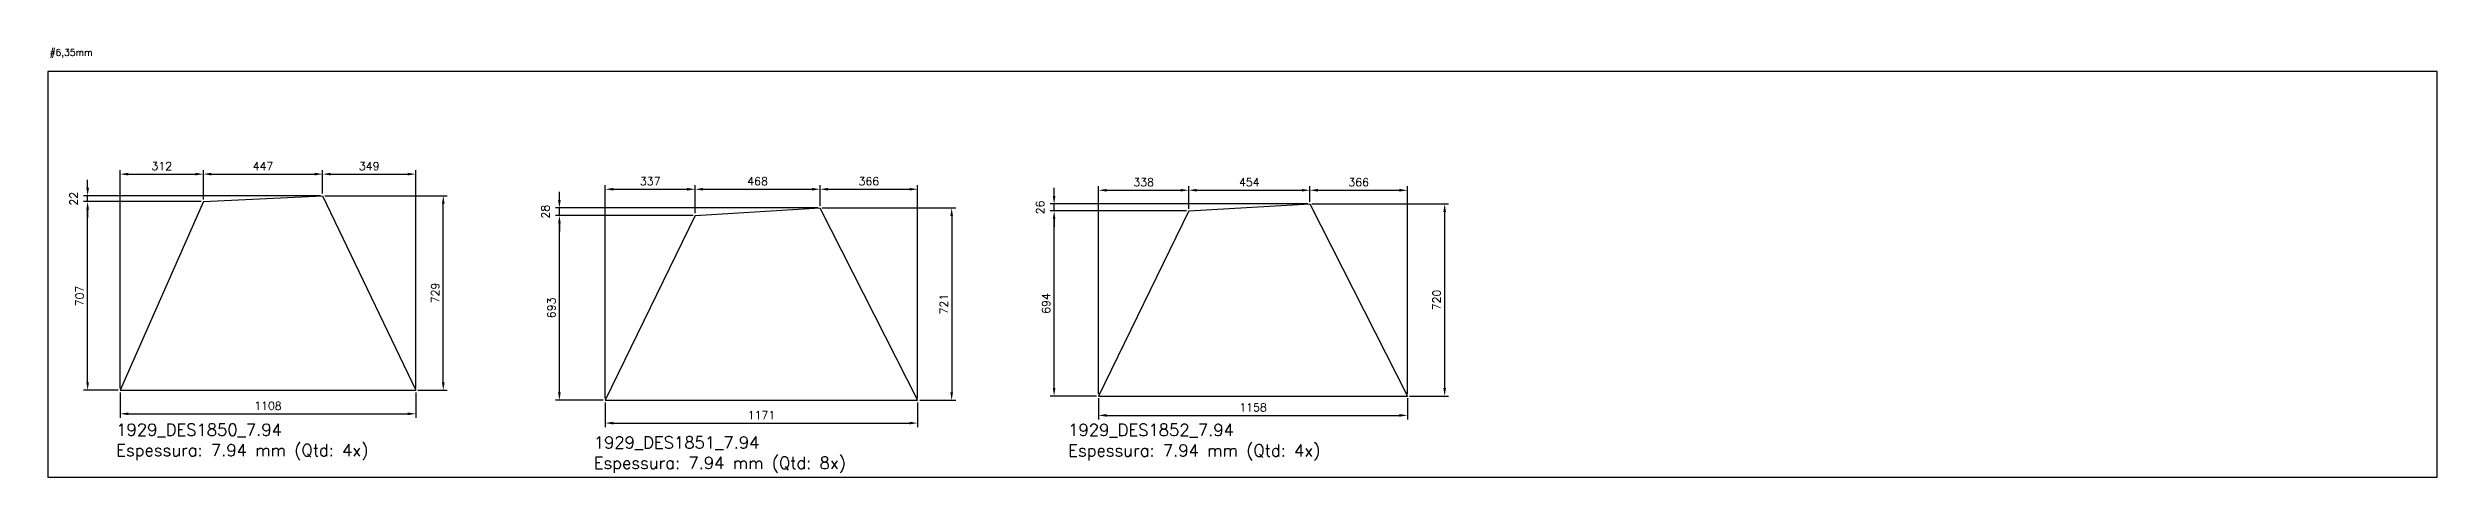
# Model space of a CAD drawing. Header units: millimetres. Extents: x 9079 to 77989, y 377 to 2054.
# Drawn here: x 29381 to 38338, y 445 to 2054 of the extents above; entities that cross this region are included whole.
import ezdxf

# ---------------------------------------------------------------- set-up
doc = ezdxf.new("R2010")
doc.units = ezdxf.units.MM
doc.header["$MEASUREMENT"] = 0
doc.header["$PDMODE"] = 3
doc.layers.add('TEXTO', color=3, linetype='Continuous')
doc.styles.add('ROMANS', font='romans')
doc.dimstyles.new('15M', dxfattribs={"dimtxt": 30, "dimasz": 30, "dimexe": 15, "dimexo": 8, "dimgap": 15, "dimtad": 3, "dimdec": 0, "dimzin": 12, "dimdsep": 46, "dimtxsty": 'ROMANS', "dimcen": 0, "dimdle": 50, "dimclrd": 2, "dimclre": 2, "dimclrt": 3, "dimazin": 0, "dimtfac": 1, "dimtdec": 0, "dimtmove": 2, "dimatfit": 3, "dimfxl": 1, "dimtolj": 1, "dimtzin": 0, "dimlwd": -1, "dimlwe": -1, "dimarcsym": 0})

# ---------------------------------------------------------------- blocks, each defined once
blk = doc.blocks.new('*D521')
at = {"color": 2}
for p, q in [((29956.1, 1477.7), (29515.1, 1477.7)), ((29530.1, 800.7), (29530.1, 1447.7)), ((29644.1, 770.7), (29515.1, 770.7))]:
    blk.add_line(p, q, dxfattribs=at)
for points in [[(29535.1, 1447.7), (29525.1, 1447.7), (29530.1, 1477.7)], [(29525.1, 800.7), (29535.1, 800.7), (29530.1, 770.7)]]:
    blk.add_solid(points, dxfattribs=at)
at = {"layer": 'Defpoints', "color": 0}
for p in [(29530.1, 1477.7), (29964.1, 1477.7), (29652.1, 770.7)]:
    blk.add_point(p, dxfattribs=at)
at = {"color": 3, "insert": (29500.1, 1124.2), "char_height": 30, "attachment_point": 5, "rotation": 90, "style": 'ROMANS'}
blk.add_mtext('\\A1;707', dxfattribs=at)
blk = doc.blocks.new('*D522')
at = {"color": 2}
for p, q in [((29964.1, 1485.7), (29964.1, 1595.9)), ((29994.1, 1580.9), (30381.1, 1580.9)), ((30411.1, 1507.7), (30411.1, 1595.9))]:
    blk.add_line(p, q, dxfattribs=at)
for points in [[(29994.1, 1585.9), (29994.1, 1575.9), (29964.1, 1580.9)], [(30381.1, 1575.9), (30381.1, 1585.9), (30411.1, 1580.9)]]:
    blk.add_solid(points, dxfattribs=at)
at = {"layer": 'Defpoints', "color": 0}
for p in [(30411.1, 1580.9), (29964.1, 1477.7), (30411.1, 1499.7)]:
    blk.add_point(p, dxfattribs=at)
at = {"color": 3, "insert": (30187.6, 1610.9), "char_height": 30, "attachment_point": 5, "style": 'ROMANS'}
blk.add_mtext('\\A1;447', dxfattribs=at)
blk = doc.blocks.new('*D523')
at = {"color": 2}
for p, q in [((29530.1, 1529.7), (29530.1, 1559.7)), ((30403.1, 1499.7), (29515.1, 1499.7)), ((29956.1, 1477.7), (29515.1, 1477.7)), ((29530.1, 1477.7), (29530.1, 1499.7)), ((29530.1, 1447.7), (29530.1, 1417.7))]:
    blk.add_line(p, q, dxfattribs=at)
for points in [[(29525.1, 1529.7), (29535.1, 1529.7), (29530.1, 1499.7)], [(29535.1, 1447.7), (29525.1, 1447.7), (29530.1, 1477.7)]]:
    blk.add_solid(points, dxfattribs=at)
at = {"layer": 'Defpoints', "color": 0}
for p in [(29530.1, 1499.7), (29964.1, 1477.7), (30411.1, 1499.7)]:
    blk.add_point(p, dxfattribs=at)
at = {"color": 3, "insert": (29477.6, 1488.7), "char_height": 30, "attachment_point": 5, "rotation": 90, "style": 'ROMANS'}
blk.add_mtext('\\A1;22', dxfattribs=at)
blk = doc.blocks.new('*D524')
at = {"color": 2}
for p, q in [((29652.1, 762.7), (29652.1, 667.5)), ((30760.1, 762.7), (30760.1, 667.5)), ((29682.1, 682.5), (30730.1, 682.5))]:
    blk.add_line(p, q, dxfattribs=at)
for points in [[(29682.1, 687.5), (29682.1, 677.5), (29652.1, 682.5)], [(30730.1, 677.5), (30730.1, 687.5), (30760.1, 682.5)]]:
    blk.add_solid(points, dxfattribs=at)
at = {"layer": 'Defpoints', "color": 0}
for p in [(29652.1, 770.7), (30760.1, 770.7), (30760.1, 682.5)]:
    blk.add_point(p, dxfattribs=at)
at = {"color": 3, "insert": (30206.1, 712.5), "char_height": 30, "attachment_point": 5, "style": 'ROMANS'}
blk.add_mtext('\\A1;1108', dxfattribs=at)
blk = doc.blocks.new('*D525')
at = {"color": 2}
for p, q in [((30411.1, 1507.7), (30411.1, 1595.9)), ((30441.1, 1580.9), (30730.1, 1580.9)), ((30760.1, 778.7), (30760.1, 1595.9))]:
    blk.add_line(p, q, dxfattribs=at)
for points in [[(30441.1, 1585.9), (30441.1, 1575.9), (30411.1, 1580.9)], [(30730.1, 1575.9), (30730.1, 1585.9), (30760.1, 1580.9)]]:
    blk.add_solid(points, dxfattribs=at)
at = {"layer": 'Defpoints', "color": 0}
for p in [(30760.1, 1580.9), (30411.1, 1499.7), (30760.1, 770.7)]:
    blk.add_point(p, dxfattribs=at)
at = {"color": 3, "insert": (30585.6, 1610.9), "char_height": 30, "attachment_point": 5, "style": 'ROMANS'}
blk.add_mtext('\\A1;349', dxfattribs=at)
blk = doc.blocks.new('*D526')
at = {"color": 2}
for p, q in [((29652.1, 778.7), (29652.1, 1595.9)), ((29682.1, 1580.9), (29934.1, 1580.9)), ((29964.1, 1485.7), (29964.1, 1595.9))]:
    blk.add_line(p, q, dxfattribs=at)
for points in [[(29682.1, 1585.9), (29682.1, 1575.9), (29652.1, 1580.9)], [(29934.1, 1575.9), (29934.1, 1585.9), (29964.1, 1580.9)]]:
    blk.add_solid(points, dxfattribs=at)
at = {"layer": 'Defpoints', "color": 0}
for p in [(29964.1, 1580.9), (29964.1, 1477.7), (29652.1, 770.7)]:
    blk.add_point(p, dxfattribs=at)
at = {"color": 3, "insert": (29808.1, 1610.9), "char_height": 30, "attachment_point": 5, "style": 'ROMANS'}
blk.add_mtext('\\A1;312', dxfattribs=at)
blk = doc.blocks.new('*D527')
at = {"color": 2}
for p, q in [((30419.1, 1499.7), (30878.3, 1499.7)), ((30863.3, 800.7), (30863.3, 1469.7)), ((30768.1, 770.7), (30878.3, 770.7))]:
    blk.add_line(p, q, dxfattribs=at)
for points in [[(30868.3, 1469.7), (30858.3, 1469.7), (30863.3, 1499.7)], [(30858.3, 800.7), (30868.3, 800.7), (30863.3, 770.7)]]:
    blk.add_solid(points, dxfattribs=at)
at = {"layer": 'Defpoints', "color": 0}
for p in [(30411.1, 1499.7), (30863.3, 1499.7), (30760.1, 770.7)]:
    blk.add_point(p, dxfattribs=at)
at = {"color": 3, "insert": (30833.3, 1135.2), "char_height": 30, "attachment_point": 5, "rotation": 90, "style": 'ROMANS'}
blk.add_mtext('\\A1;729', dxfattribs=at)
blk = doc.blocks.new('*D535')
at = {"color": 2}
for p, q in [((31799.5, 1426), (31283.6, 1426)), ((31298.6, 763), (31298.6, 1396)), ((31462.5, 733), (31283.6, 733))]:
    blk.add_line(p, q, dxfattribs=at)
for points in [[(31303.6, 1396), (31293.6, 1396), (31298.6, 1426)], [(31293.6, 763), (31303.6, 763), (31298.6, 733)]]:
    blk.add_solid(points, dxfattribs=at)
at = {"layer": 'Defpoints', "color": 0}
for p in [(31298.6, 1426), (31807.5, 1426), (31470.5, 733)]:
    blk.add_point(p, dxfattribs=at)
at = {"color": 3, "insert": (31268.6, 1079.5), "char_height": 30, "attachment_point": 5, "rotation": 90, "style": 'ROMANS'}
blk.add_mtext('\\A1;693', dxfattribs=at)
blk = doc.blocks.new('*D536')
at = {"color": 2}
for p, q in [((32267.5, 1454), (31283.6, 1454)), ((31298.6, 1484), (31298.6, 1514)), ((31298.6, 1426), (31298.6, 1454)), ((31799.5, 1426), (31283.6, 1426)), ((31298.6, 1396), (31298.6, 1366))]:
    blk.add_line(p, q, dxfattribs=at)
for points in [[(31293.6, 1484), (31303.6, 1484), (31298.6, 1454)], [(31303.6, 1396), (31293.6, 1396), (31298.6, 1426)]]:
    blk.add_solid(points, dxfattribs=at)
at = {"layer": 'Defpoints', "color": 0}
for p in [(31298.6, 1454), (32275.5, 1454), (31807.5, 1426)]:
    blk.add_point(p, dxfattribs=at)
at = {"color": 3, "insert": (31246.1, 1440), "char_height": 30, "attachment_point": 5, "rotation": 90, "style": 'ROMANS'}
blk.add_mtext('\\A1;28', dxfattribs=at)
blk = doc.blocks.new('*D537')
at = {"color": 2}
for p, q in [((31470.5, 741), (31470.5, 1539.3)), ((31500.5, 1524.3), (31777.5, 1524.3)), ((31807.5, 1434), (31807.5, 1539.3))]:
    blk.add_line(p, q, dxfattribs=at)
for points in [[(31500.5, 1529.3), (31500.5, 1519.3), (31470.5, 1524.3)], [(31777.5, 1519.3), (31777.5, 1529.3), (31807.5, 1524.3)]]:
    blk.add_solid(points, dxfattribs=at)
at = {"layer": 'Defpoints', "color": 0}
for p in [(31807.5, 1524.3), (31807.5, 1426), (31470.5, 733)]:
    blk.add_point(p, dxfattribs=at)
at = {"color": 3, "insert": (31639, 1554.3), "char_height": 30, "attachment_point": 5, "style": 'ROMANS'}
blk.add_mtext('\\A1;337', dxfattribs=at)
blk = doc.blocks.new('*D538')
at = {"color": 2}
for p, q in [((31807.5, 1434), (31807.5, 1539.3)), ((31837.5, 1524.3), (32245.5, 1524.3)), ((32275.5, 1462), (32275.5, 1539.3))]:
    blk.add_line(p, q, dxfattribs=at)
for points in [[(31837.5, 1529.3), (31837.5, 1519.3), (31807.5, 1524.3)], [(32245.5, 1519.3), (32245.5, 1529.3), (32275.5, 1524.3)]]:
    blk.add_solid(points, dxfattribs=at)
at = {"layer": 'Defpoints', "color": 0}
for p in [(32275.5, 1524.3), (32275.5, 1454), (31807.5, 1426)]:
    blk.add_point(p, dxfattribs=at)
at = {"color": 3, "insert": (32041.5, 1554.3), "char_height": 30, "attachment_point": 5, "style": 'ROMANS'}
blk.add_mtext('\\A1;468', dxfattribs=at)
blk = doc.blocks.new('*D539')
at = {"color": 2}
for p, q in [((32275.5, 1462), (32275.5, 1539.3)), ((32305.5, 1524.3), (32611.5, 1524.3)), ((32641.5, 741), (32641.5, 1539.3))]:
    blk.add_line(p, q, dxfattribs=at)
for points in [[(32305.5, 1529.3), (32305.5, 1519.3), (32275.5, 1524.3)], [(32611.5, 1519.3), (32611.5, 1529.3), (32641.5, 1524.3)]]:
    blk.add_solid(points, dxfattribs=at)
at = {"layer": 'Defpoints', "color": 0}
for p in [(32641.5, 1524.3), (32275.5, 1454), (32641.5, 733)]:
    blk.add_point(p, dxfattribs=at)
at = {"color": 3, "insert": (32458.5, 1554.3), "char_height": 30, "attachment_point": 5, "style": 'ROMANS'}
blk.add_mtext('\\A1;366', dxfattribs=at)
blk = doc.blocks.new('*D540')
at = {"color": 2}
for p, q in [((31470.5, 725), (31470.5, 632.7)), ((32641.5, 725), (32641.5, 632.7)), ((31500.5, 647.7), (32611.5, 647.7))]:
    blk.add_line(p, q, dxfattribs=at)
for points in [[(31500.5, 652.7), (31500.5, 642.7), (31470.5, 647.7)], [(32611.5, 642.7), (32611.5, 652.7), (32641.5, 647.7)]]:
    blk.add_solid(points, dxfattribs=at)
at = {"layer": 'Defpoints', "color": 0}
for p in [(31470.5, 733), (32641.5, 733), (32641.5, 647.7)]:
    blk.add_point(p, dxfattribs=at)
at = {"color": 3, "insert": (32056, 677.7), "char_height": 30, "attachment_point": 5, "style": 'ROMANS'}
blk.add_mtext('\\A1;1171', dxfattribs=at)
blk = doc.blocks.new('*D541')
at = {"color": 2}
for p, q in [((32283.5, 1454), (32784.1, 1454)), ((32769.1, 1424), (32769.1, 763)), ((32649.5, 733), (32784.1, 733))]:
    blk.add_line(p, q, dxfattribs=at)
for points in [[(32774.1, 1424), (32764.1, 1424), (32769.1, 1454)], [(32764.1, 763), (32774.1, 763), (32769.1, 733)]]:
    blk.add_solid(points, dxfattribs=at)
at = {"layer": 'Defpoints', "color": 0}
for p in [(32275.5, 1454), (32641.5, 733), (32769.1, 733)]:
    blk.add_point(p, dxfattribs=at)
at = {"color": 3, "insert": (32739.1, 1093.5), "char_height": 30, "attachment_point": 5, "rotation": 90, "style": 'ROMANS'}
blk.add_mtext('\\A1;721', dxfattribs=at)
blk = doc.blocks.new('*D542')
at = {"color": 2}
for p, q in [((33649.7, 1443), (33138.1, 1443)), ((33153.1, 779), (33153.1, 1413)), ((33311.7, 749), (33138.1, 749))]:
    blk.add_line(p, q, dxfattribs=at)
for points in [[(33158.1, 1413), (33148.1, 1413), (33153.1, 1443)], [(33148.1, 779), (33158.1, 779), (33153.1, 749)]]:
    blk.add_solid(points, dxfattribs=at)
at = {"layer": 'Defpoints', "color": 0}
for p in [(33153.1, 1443), (33657.7, 1443), (33319.7, 749)]:
    blk.add_point(p, dxfattribs=at)
at = {"color": 3, "insert": (33123.1, 1096), "char_height": 30, "attachment_point": 5, "rotation": 90, "style": 'ROMANS'}
blk.add_mtext('\\A1;694', dxfattribs=at)
blk = doc.blocks.new('*D543')
at = {"color": 2}
for p, q in [((33319.7, 741), (33319.7, 661.7)), ((34477.7, 741), (34477.7, 661.7)), ((33349.7, 676.7), (34447.7, 676.7))]:
    blk.add_line(p, q, dxfattribs=at)
for points in [[(33349.7, 681.7), (33349.7, 671.7), (33319.7, 676.7)], [(34447.7, 671.7), (34447.7, 681.7), (34477.7, 676.7)]]:
    blk.add_solid(points, dxfattribs=at)
at = {"layer": 'Defpoints', "color": 0}
for p in [(33319.7, 749), (34477.7, 749), (34477.7, 676.7)]:
    blk.add_point(p, dxfattribs=at)
at = {"color": 3, "insert": (33898.7, 706.7), "char_height": 30, "attachment_point": 5, "style": 'ROMANS'}
blk.add_mtext('\\A1;1158', dxfattribs=at)
blk = doc.blocks.new('*D544')
at = {"color": 2}
for p, q in [((34119.7, 1469), (34632.1, 1469)), ((34617.1, 1439), (34617.1, 779)), ((34485.7, 749), (34632.1, 749))]:
    blk.add_line(p, q, dxfattribs=at)
for points in [[(34622.1, 1439), (34612.1, 1439), (34617.1, 1469)], [(34612.1, 779), (34622.1, 779), (34617.1, 749)]]:
    blk.add_solid(points, dxfattribs=at)
at = {"layer": 'Defpoints', "color": 0}
for p in [(34111.7, 1469), (34477.7, 749), (34617.1, 749)]:
    blk.add_point(p, dxfattribs=at)
at = {"color": 3, "insert": (34587.1, 1109), "char_height": 30, "attachment_point": 5, "rotation": 90, "style": 'ROMANS'}
blk.add_mtext('\\A1;720', dxfattribs=at)
blk = doc.blocks.new('*D545')
at = {"color": 2}
for p, q in [((33657.7, 1451), (33657.7, 1535.5)), ((34111.7, 1477), (34111.7, 1535.5)), ((33687.7, 1520.5), (34081.7, 1520.5))]:
    blk.add_line(p, q, dxfattribs=at)
for points in [[(33687.7, 1525.5), (33687.7, 1515.5), (33657.7, 1520.5)], [(34081.7, 1515.5), (34081.7, 1525.5), (34111.7, 1520.5)]]:
    blk.add_solid(points, dxfattribs=at)
at = {"layer": 'Defpoints', "color": 0}
for p in [(33657.7, 1443), (34111.7, 1520.5), (34111.7, 1469)]:
    blk.add_point(p, dxfattribs=at)
at = {"color": 3, "insert": (33884.7, 1550.5), "char_height": 30, "attachment_point": 5, "style": 'ROMANS'}
blk.add_mtext('\\A1;454', dxfattribs=at)
blk = doc.blocks.new('*D546')
at = {"color": 2}
for p, q in [((33153.1, 1499), (33153.1, 1529)), ((34103.7, 1469), (33138.1, 1469)), ((33641.7, 1443), (33138.1, 1443)), ((33153.1, 1443), (33153.1, 1469)), ((33153.1, 1413), (33153.1, 1383))]:
    blk.add_line(p, q, dxfattribs=at)
for points in [[(33148.1, 1499), (33158.1, 1499), (33153.1, 1469)], [(33158.1, 1413), (33148.1, 1413), (33153.1, 1443)]]:
    blk.add_solid(points, dxfattribs=at)
at = {"layer": 'Defpoints', "color": 0}
for p in [(33153.1, 1469), (33649.7, 1443), (34111.7, 1469)]:
    blk.add_point(p, dxfattribs=at)
at = {"color": 3, "insert": (33100.6, 1456), "char_height": 30, "attachment_point": 5, "rotation": 90, "style": 'ROMANS'}
blk.add_mtext('\\A1;26', dxfattribs=at)
blk = doc.blocks.new('*D547')
at = {"color": 2}
for p, q in [((33319.7, 757), (33319.7, 1535.5)), ((33657.7, 1451), (33657.7, 1535.5)), ((33349.7, 1520.5), (33627.7, 1520.5))]:
    blk.add_line(p, q, dxfattribs=at)
for points in [[(33349.7, 1525.5), (33349.7, 1515.5), (33319.7, 1520.5)], [(33627.7, 1515.5), (33627.7, 1525.5), (33657.7, 1520.5)]]:
    blk.add_solid(points, dxfattribs=at)
at = {"layer": 'Defpoints', "color": 0}
for p in [(33657.7, 1520.5), (33657.7, 1443), (33319.7, 749)]:
    blk.add_point(p, dxfattribs=at)
at = {"color": 3, "insert": (33488.7, 1550.5), "char_height": 30, "attachment_point": 5, "style": 'ROMANS'}
blk.add_mtext('\\A1;338', dxfattribs=at)
blk = doc.blocks.new('*D548')
at = {"color": 2}
for p, q in [((34111.7, 1477), (34111.7, 1535.5)), ((34477.7, 757), (34477.7, 1535.5)), ((34141.7, 1520.5), (34447.7, 1520.5))]:
    blk.add_line(p, q, dxfattribs=at)
for points in [[(34141.7, 1525.5), (34141.7, 1515.5), (34111.7, 1520.5)], [(34447.7, 1515.5), (34447.7, 1525.5), (34477.7, 1520.5)]]:
    blk.add_solid(points, dxfattribs=at)
at = {"layer": 'Defpoints', "color": 0}
for p in [(34111.7, 1469), (34477.7, 1520.5), (34477.7, 749)]:
    blk.add_point(p, dxfattribs=at)
at = {"color": 3, "insert": (34294.7, 1550.5), "char_height": 30, "attachment_point": 5, "style": 'ROMANS'}
blk.add_mtext('\\A1;366', dxfattribs=at)

msp = doc.modelspace()

# ---------------------------------------------------------------- linework, layer by layer
for p, q in [((29964.14, 1477.7), (29652.14, 770.7)), ((29964.14, 1477.7), (30411.14, 1499.7)), ((30411.14, 1499.7), (30760.14, 770.7)), ((31807.47, 1426.03), (32275.47, 1454.03)), ((32275.47, 1454.03), (32641.47, 733.03)), ((33657.68, 1443.02), (33319.68, 749.02)), ((33657.68, 1443.02), (34111.68, 1469.02)), ((34111.68, 1469.02), (34477.68, 749.02)), ((31807.47, 1426.03), (31470.47, 733.03)), ((29652.14, 770.7), (30760.14, 770.7)), ((31470.47, 733.03), (32641.47, 733.03)), ((33319.68, 749.02), (34477.68, 749.02))]:
    msp.add_line(p, q)
msp.add_lwpolyline([(29380.73, 444.81), (38337.81, 444.81), (38337.81, 1965.01), (29380.73, 1965.01)], close=True)

# ---------------------------------------------------------------- texts
at = {"layer": 'TEXTO', "color": 6, "style": 'ROMANS'}
for s, height, p in [('#6,35mm', 25, (29387.24, 2024.69)), ('1929_DES1850_7.94', 45, (29637.33, 600.44)), ('1929_DES1852_7.94', 45, (33205.93, 599.5)), ('Espessura: 7.94 mm (Qtd: 4x)', 45, (29637.33, 523.73)), ('1929_DES1851_7.94', 45, (31427.28, 552.54)), ('Espessura: 7.94 mm (Qtd: 4x)', 45, (33205.93, 522.79)), ('Espessura: 7.94 mm (Qtd: 8x)', 45, (31427.28, 475.83))]:
    msp.add_text(s, height=height, dxfattribs=at).set_placement(p)

# ---------------------------------------------------------------- dimensions: what is measured, and where the dimension line sits
for base, p1, p2, picture, middle in [((29964.14, 1580.91), (29652.14, 770.7), (29964.14, 1477.7), '*D526', (29808.14, 1610.91)), ((30411.14, 1580.91), (29964.14, 1477.7), (30411.14, 1499.7), '*D522', (30187.64, 1610.91)), ((30760.14, 1580.91), (30411.14, 1499.7), (30760.14, 770.7), '*D525', (30585.64, 1610.91)), ((31807.47, 1524.27), (31470.47, 733.03), (31807.47, 1426.03), '*D537', (31638.97, 1554.27)), ((32275.47, 1524.27), (31807.47, 1426.03), (32275.47, 1454.03), '*D538', (32041.47, 1554.27)), ((32641.47, 1524.27), (32275.47, 1454.03), (32641.47, 733.03), '*D539', (32458.47, 1554.27)), ((33657.68, 1520.49), (33319.68, 749.02), (33657.68, 1443.02), '*D547', (33488.68, 1550.49)), ((34111.68, 1520.49), (33657.68, 1443.02), (34111.68, 1469.02), '*D545', (33884.68, 1550.49)), ((34477.68, 1520.49), (34111.68, 1469.02), (34477.68, 749.02), '*D548', (34294.68, 1550.49)), ((30760.14, 682.51), (29652.14, 770.7), (30760.14, 770.7), '*D524', (30206.14, 712.51)), ((32641.47, 647.71), (31470.47, 733.03), (32641.47, 733.03), '*D540', (32055.97, 677.71)), ((34477.68, 676.7), (33319.68, 749.02), (34477.68, 749.02), '*D543', (33898.68, 706.7))]:
    dim = msp.add_linear_dim(base=base, p1=p1, p2=p2, dimstyle='15M', override={"dimscale": 1})
    dim.commit()
    dim.dimension.update_dxf_attribs({"geometry": picture, "text_midpoint": middle})
for base, p1, p2, picture, middle in [((29530.12, 1499.7), (29964.14, 1477.7), (30411.14, 1499.7), '*D523', (29477.62, 1488.7)), ((33153.11, 1469.02), (33649.68, 1443.02), (34111.68, 1469.02), '*D546', (33100.61, 1456.02)), ((29530.12, 1477.7), (29652.14, 770.7), (29964.14, 1477.7), '*D521', (29500.12, 1124.2)), ((30863.33, 1499.7), (30760.14, 770.7), (30411.14, 1499.7), '*D527', (30833.33, 1135.2)), ((31298.65, 1454.03), (31807.47, 1426.03), (32275.47, 1454.03), '*D536', (31246.15, 1440.03)), ((32769.13, 733.03), (32275.47, 1454.03), (32641.47, 733.03), '*D541', (32739.13, 1093.53)), ((33153.11, 1443.02), (33319.68, 749.02), (33657.68, 1443.02), '*D542', (33123.11, 1096.02)), ((34617.14, 749.02), (34111.68, 1469.02), (34477.68, 749.02), '*D544', (34587.14, 1109.02)), ((31298.65, 1426.03), (31470.47, 733.03), (31807.47, 1426.03), '*D535', (31268.65, 1079.53))]:
    dim = msp.add_linear_dim(base=base, p1=p1, p2=p2, angle=90, dimstyle='15M', override={"dimscale": 1})
    dim.commit()
    dim.dimension.update_dxf_attribs({"geometry": picture, "text_midpoint": middle})

doc.saveas('drawing.dxf')
